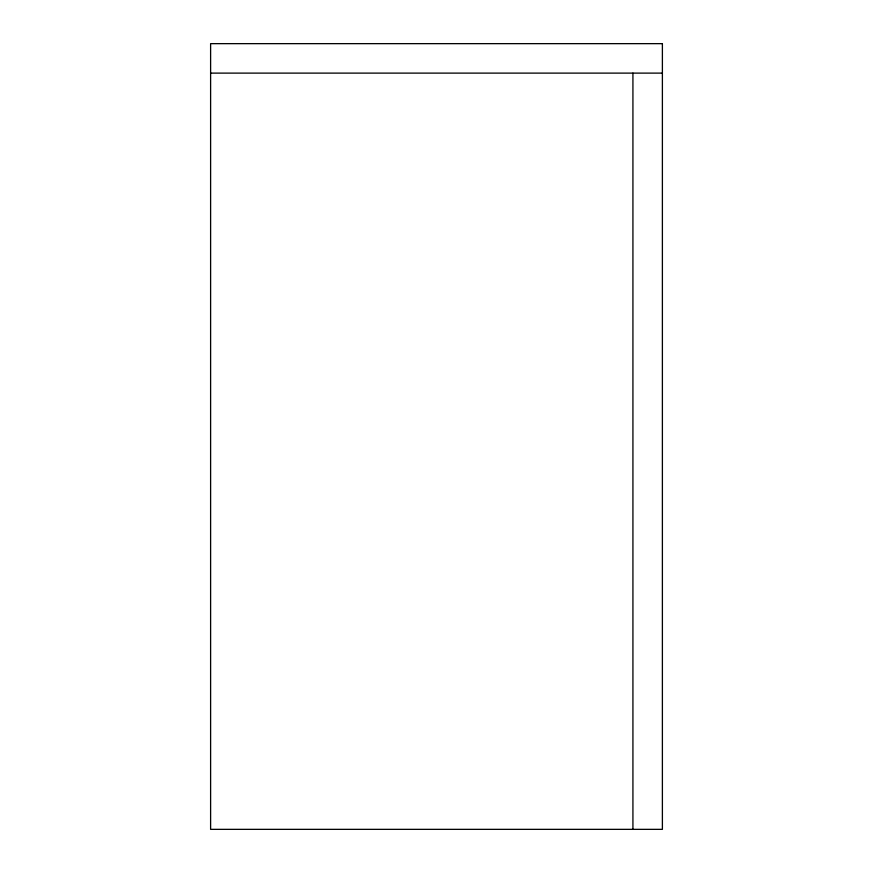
<?xml version="1.0" encoding="UTF-8"?>
<svg xmlns="http://www.w3.org/2000/svg" width="873" height="873" viewBox="0 0 873 873"><rect width="100%" height="100%" fill="white"/><g stroke="black" fill="none" stroke-linecap="round" stroke-linejoin="round"><path stroke-width="1.31" d="M210.611 73.114L662.389 73.114M632.925 73.114L632.925 829.35M662.389 43.65L210.611 43.65L210.611 829.35L662.389 829.35L662.389 43.65"/></g></svg>
